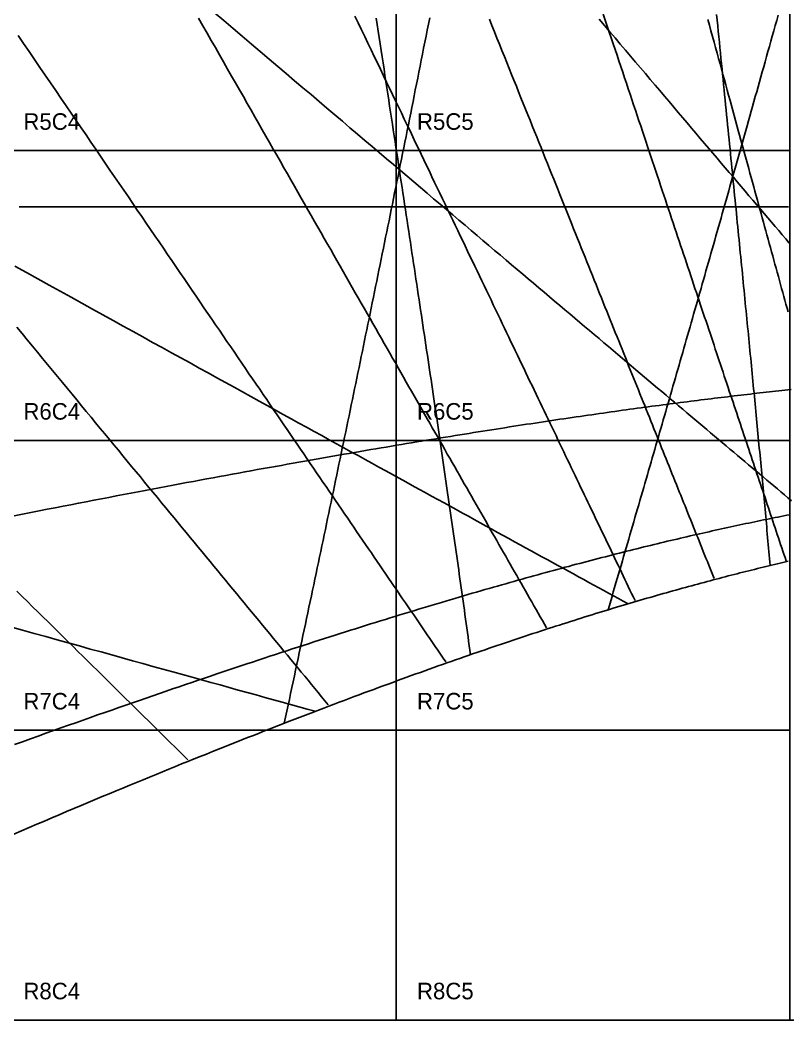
# Model space of a CAD drawing. Header units: millimetres. Extents: x -5707 to 5707, y -4531 to 2800.
# Drawn here: x -2808 to -955, y -2800 to -385 of the extents above; entities that cross this region are included whole.
import ezdxf

# ---------------------------------------------------------------- set-up
doc = ezdxf.new("R2010")
doc.units = ezdxf.units.MM
for name, color, linetype in [('DECL', 30, 'Continuous'), ('HOUR', 7, 'Continuous'), ('HOUR20', 8, 'Continuous'), ('OUTLINE', 7, 'Continuous'), ('RISE', 3, 'Continuous'), ('SET', 2, 'Continuous'), ('SLABS', 9, 'Continuous'), ('TEMP', 5, 'Continuous')]:
    doc.layers.add(name, color=color, linetype=linetype)

msp = doc.modelspace()

# ---------------------------------------------------------------- linework, layer by layer
at = {"layer": 'DECL'}
for points in [[(-2810.2, -836), (-2788.9, -836), (-2767.9, -836), (-2747.1, -836), (-2726.5, -836), (-2706.1, -836), (-2686, -836), (-2666, -836), (-2646.2, -836), (-2626.6, -836), (-2607.3, -836), (-2588.1, -836), (-2569.1, -836), (-2550.3, -836), (-2531.6, -836), (-2513.2, -836), (-2494.9, -836), (-2476.8, -836), (-2458.8, -836), (-2441, -836), (-2423.4, -836), (-2405.9, -836), (-2388.6, -836), (-2371.5, -836), (-2354.5, -836), (-2337.7, -836), (-2321, -836), (-2304.4, -836), (-2288, -836), (-2271.8, -836), (-2255.6, -836), (-2239.7, -836), (-2223.8, -836), (-2208.1, -836), (-2192.5, -836), (-2177, -836), (-2161.7, -836), (-2146.5, -836), (-2131.4, -836), (-2116.4, -836), (-2101.6, -836), (-2086.9, -836), (-2072.2, -836), (-2057.7, -836), (-2043.4, -836), (-2029.1, -836), (-2014.9, -836), (-2000.9, -836), (-1986.9, -836), (-1973, -836), (-1959.3, -836), (-1945.7, -836), (-1932.1, -836), (-1918.7, -836), (-1905.3, -836), (-1892.1, -836), (-1878.9, -836), (-1865.8, -836), (-1852.9, -836), (-1840, -836), (-1827.2, -836), (-1814.5, -836), (-1801.8, -836), (-1789.3, -836), (-1776.9, -836), (-1764.5, -836), (-1752.2, -836), (-1740, -836), (-1727.9, -836), (-1715.8, -836), (-1703.9, -836), (-1692, -836), (-1680.2, -836), (-1668.4, -836), (-1656.7, -836), (-1645.2, -836), (-1633.6, -836), (-1622.2, -836), (-1610.8, -836), (-1599.5, -836), (-1588.2, -836), (-1577.1, -836), (-1566, -836), (-1554.9, -836), (-1543.9, -836), (-1533, -836), (-1522.2, -836), (-1511.4, -836), (-1500.6, -836), (-1490, -836), (-1479.4, -836), (-1468.8, -836), (-1458.3, -836), (-1447.9, -836), (-1437.5, -836), (-1427.2, -836), (-1416.9, -836), (-1406.7, -836), (-1396.6, -836), (-1386.5, -836), (-1376.4, -836), (-1366.4, -836), (-1356.5, -836), (-1346.6, -836), (-1336.7, -836), (-1326.9, -836), (-1317.2, -836), (-1307.5, -836), (-1297.8, -836), (-1288.2, -836), (-1278.7, -836), (-1269.1, -836), (-1259.7, -836), (-1250.3, -836), (-1240.9, -836), (-1231.5, -836), (-1222.3, -836), (-1213, -836), (-1203.8, -836), (-1194.6, -836), (-1185.5, -836), (-1176.4, -836), (-1167.4, -836), (-1158.4, -836), (-1149.4, -836), (-1140.5, -836), (-1131.6, -836), (-1122.8, -836), (-1114, -836), (-1105.2, -836), (-1096.5, -836), (-1087.8, -836), (-1079.1, -836), (-1070.5, -836), (-1061.9, -836), (-1053.3, -836), (-1044.8, -836), (-1036.3, -836), (-1027.9, -836), (-1019.4, -836), (-1011, -836), (-1002.7, -836), (-994.3, -836), (-986, -836), (-977.8, -836), (-969.5, -836), (-961.3, -836), (-953.2, -836)], [(-2821.9, -1582.1), (-2801.9, -1578.2), (-2782, -1574.2), (-2762.3, -1570.4), (-2742.8, -1566.6), (-2723.5, -1562.8), (-2704.4, -1559.1), (-2685.5, -1555.4), (-2666.8, -1551.8), (-2648.2, -1548.2), (-2629.8, -1544.7), (-2611.6, -1541.2), (-2593.6, -1537.7), (-2575.8, -1534.3), (-2558.1, -1530.9), (-2540.6, -1527.6), (-2523.2, -1524.3), (-2506, -1521), (-2489, -1517.8), (-2472.1, -1514.6), (-2455.3, -1511.4), (-2438.7, -1508.3), (-2422.3, -1505.3), (-2406, -1502.2), (-2389.8, -1499.2), (-2373.8, -1496.2), (-2357.9, -1493.3), (-2342.2, -1490.4), (-2326.6, -1487.5), (-2311.1, -1484.6), (-2295.8, -1481.8), (-2280.6, -1479), (-2265.5, -1476.3), (-2250.5, -1473.5), (-2235.6, -1470.8), (-2220.9, -1468.2), (-2206.3, -1465.5), (-2191.8, -1462.9), (-2177.4, -1460.4), (-2163.2, -1457.8), (-2149, -1455.3), (-2135, -1452.8), (-2121, -1450.3), (-2107.2, -1447.8), (-2093.5, -1445.4), (-2079.9, -1443), (-2066.4, -1440.6), (-2053, -1438.3), (-2039.6, -1436), (-2026.4, -1433.7), (-2013.3, -1431.4), (-2000.3, -1429.1), (-1987.4, -1426.9), (-1974.5, -1424.7), (-1961.8, -1422.5), (-1949.1, -1420.4), (-1936.6, -1418.2), (-1924.1, -1416.1), (-1911.7, -1414), (-1899.4, -1411.9), (-1887.2, -1409.9), (-1875, -1407.8), (-1863, -1405.8), (-1851, -1403.8), (-1839.1, -1401.8), (-1827.3, -1399.9), (-1815.6, -1397.9), (-1803.9, -1396), (-1792.3, -1394.1), (-1780.8, -1392.2), (-1769.4, -1390.4), (-1758, -1388.5), (-1746.7, -1386.7), (-1735.5, -1384.9), (-1724.3, -1383.1), (-1713.3, -1381.3), (-1702.3, -1379.6), (-1691.3, -1377.8), (-1680.4, -1376.1), (-1669.6, -1374.4), (-1658.9, -1372.7), (-1648.2, -1371), (-1637.6, -1369.4), (-1627, -1367.7), (-1616.5, -1366.1), (-1606.1, -1364.5), (-1595.7, -1362.9), (-1585.4, -1361.3), (-1575.2, -1359.8), (-1565, -1358.2), (-1554.8, -1356.7), (-1544.7, -1355.2), (-1534.7, -1353.6), (-1524.7, -1352.2), (-1514.8, -1350.7), (-1505, -1349.2), (-1495.2, -1347.8), (-1485.4, -1346.3), (-1475.7, -1344.9), (-1466.1, -1343.5), (-1456.5, -1342.1), (-1446.9, -1340.7), (-1437.4, -1339.3), (-1427.9, -1338), (-1418.5, -1336.6), (-1409.2, -1335.3), (-1399.9, -1334), (-1390.6, -1332.6), (-1381.4, -1331.3), (-1372.2, -1330.1), (-1363.1, -1328.8), (-1354, -1327.5), (-1345, -1326.3), (-1336, -1325), (-1327.1, -1323.8), (-1318.2, -1322.6), (-1309.3, -1321.4), (-1300.5, -1320.2), (-1291.7, -1319), (-1282.9, -1317.8), (-1274.2, -1316.7), (-1265.6, -1315.5), (-1257, -1314.4), (-1248.4, -1313.2), (-1239.8, -1312.1), (-1231.3, -1311), (-1222.9, -1309.9), (-1214.4, -1308.8), (-1206, -1307.7), (-1197.7, -1306.7), (-1189.4, -1305.6), (-1181.1, -1304.6), (-1172.8, -1303.5), (-1164.6, -1302.5), (-1156.4, -1301.5), (-1148.3, -1300.4), (-1140.2, -1299.4), (-1132.1, -1298.4), (-1124, -1297.5), (-1116, -1296.5), (-1108, -1295.5), (-1100.1, -1294.6), (-1092.2, -1293.6), (-1084.3, -1292.7), (-1076.4, -1291.7), (-1068.6, -1290.8), (-1060.8, -1289.9), (-1053, -1289), (-1045.3, -1288.1), (-1037.6, -1287.2), (-1029.9, -1286.3), (-1022.2, -1285.5), (-1014.6, -1284.6), (-1007, -1283.7), (-999.4, -1282.9), (-991.9, -1282.1), (-984.4, -1281.2), (-976.9, -1280.4), (-969.4, -1279.6), (-962, -1278.8), (-954.6, -1278), (-947.2, -1277.2)], [(-2821.2, -2134.7), (-2802.1, -2127.8), (-2783.2, -2121), (-2764.4, -2114.3), (-2745.9, -2107.6), (-2727.5, -2101.1), (-2709.3, -2094.6), (-2691.3, -2088.2), (-2673.4, -2081.9), (-2655.7, -2075.6), (-2638.2, -2069.4), (-2620.8, -2063.3), (-2603.6, -2057.3), (-2586.6, -2051.3), (-2569.7, -2045.4), (-2553, -2039.6), (-2536.4, -2033.8), (-2519.9, -2028.1), (-2503.6, -2022.4), (-2487.5, -2016.9), (-2471.5, -2011.4), (-2455.6, -2005.9), (-2439.9, -2000.5), (-2424.3, -1995.2), (-2408.8, -1989.9), (-2393.5, -1984.7), (-2378.3, -1979.5), (-2363.2, -1974.4), (-2348.3, -1969.3), (-2333.5, -1964.3), (-2318.8, -1959.4), (-2304.2, -1954.5), (-2289.7, -1949.6), (-2275.4, -1944.9), (-2261.1, -1940.1), (-2247, -1935.4), (-2233, -1930.8), (-2219.1, -1926.2), (-2205.3, -1921.6), (-2191.6, -1917.1), (-2178, -1912.7), (-2164.5, -1908.3), (-2151.2, -1903.9), (-2137.9, -1899.6), (-2124.7, -1895.3), (-2111.6, -1891.1), (-2098.7, -1886.9), (-2085.8, -1882.8), (-2073, -1878.7), (-2060.3, -1874.6), (-2047.7, -1870.6), (-2035.2, -1866.6), (-2022.7, -1862.7), (-2010.4, -1858.8), (-1998.1, -1854.9), (-1986, -1851.1), (-1973.9, -1847.3), (-1961.9, -1843.5), (-1950, -1839.8), (-1938.1, -1836.1), (-1926.4, -1832.5), (-1914.7, -1828.9), (-1903.1, -1825.3), (-1891.6, -1821.8), (-1880.1, -1818.3), (-1868.7, -1814.8), (-1857.4, -1811.4), (-1846.2, -1807.9), (-1835, -1804.6), (-1824, -1801.2), (-1813, -1797.9), (-1802, -1794.6), (-1791.1, -1791.4), (-1780.3, -1788.2), (-1769.6, -1785), (-1758.9, -1781.8), (-1748.3, -1778.7), (-1737.8, -1775.6), (-1727.3, -1772.5), (-1716.9, -1769.5), (-1706.5, -1766.5), (-1696.2, -1763.5), (-1686, -1760.5), (-1675.8, -1757.6), (-1665.7, -1754.7), (-1655.6, -1751.8), (-1645.6, -1749), (-1635.7, -1746.2), (-1625.8, -1743.4), (-1616, -1740.6), (-1606.2, -1737.8), (-1596.5, -1735.1), (-1586.8, -1732.4), (-1577.2, -1729.7), (-1567.6, -1727.1), (-1558.1, -1724.5), (-1548.7, -1721.9), (-1539.3, -1719.3), (-1529.9, -1716.7), (-1520.6, -1714.2), (-1511.3, -1711.7), (-1502.1, -1709.2), (-1493, -1706.7), (-1483.8, -1704.3), (-1474.8, -1701.8), (-1465.8, -1699.4), (-1456.8, -1697.1), (-1447.8, -1694.7), (-1439, -1692.4), (-1430.1, -1690.1), (-1421.3, -1687.8), (-1412.6, -1685.5), (-1403.8, -1683.2), (-1395.2, -1681), (-1386.5, -1678.8), (-1378, -1676.6), (-1369.4, -1674.4), (-1360.9, -1672.2), (-1352.4, -1670.1), (-1344, -1668), (-1335.6, -1665.9), (-1327.3, -1663.8), (-1319, -1661.7), (-1310.7, -1659.7), (-1302.4, -1657.6), (-1294.2, -1655.6), (-1286.1, -1653.6), (-1277.9, -1651.7), (-1269.9, -1649.7), (-1261.8, -1647.8), (-1253.8, -1645.8), (-1245.8, -1643.9), (-1237.8, -1642), (-1229.9, -1640.1), (-1222, -1638.3), (-1214.2, -1636.4), (-1206.4, -1634.6), (-1198.6, -1632.8), (-1190.8, -1631), (-1183.1, -1629.2), (-1175.4, -1627.5), (-1167.7, -1625.7), (-1160.1, -1624), (-1152.5, -1622.3), (-1144.9, -1620.6), (-1137.4, -1618.9), (-1129.9, -1617.2), (-1122.4, -1615.5), (-1115, -1613.9), (-1107.5, -1612.3), (-1100.1, -1610.6), (-1092.8, -1609), (-1085.4, -1607.4), (-1078.1, -1605.9), (-1070.8, -1604.3), (-1063.6, -1602.8), (-1056.3, -1601.2), (-1049.1, -1599.7), (-1041.9, -1598.2), (-1034.8, -1596.7), (-1027.7, -1595.2), (-1020.5, -1593.8), (-1013.5, -1592.3), (-1006.4, -1590.9), (-999.4, -1589.4), (-992.4, -1588), (-985.4, -1586.6), (-978.4, -1585.2), (-971.5, -1583.9), (-964.6, -1582.5), (-957.7, -1581.1), (-950.8, -1579.8)], [(-2823.2, -2351), (-2804.5, -2342.9), (-2785.9, -2335), (-2767.5, -2327.2), (-2749.2, -2319.4), (-2731.2, -2311.7), (-2713.3, -2304.2), (-2695.6, -2296.7), (-2678.1, -2289.3), (-2660.7, -2282), (-2643.5, -2274.8), (-2626.4, -2267.6), (-2609.5, -2260.6), (-2592.8, -2253.6), (-2576.2, -2246.7), (-2559.7, -2239.8), (-2543.4, -2233.1), (-2527.3, -2226.4), (-2511.2, -2219.8), (-2495.4, -2213.3), (-2479.6, -2206.8), (-2464, -2200.5), (-2448.6, -2194.1), (-2433.2, -2187.9), (-2418, -2181.7), (-2402.9, -2175.6), (-2388, -2169.5), (-2373.1, -2163.6), (-2358.4, -2157.6), (-2343.8, -2151.8), (-2329.4, -2146), (-2315, -2140.3), (-2300.8, -2134.6), (-2286.7, -2129), (-2272.6, -2123.4), (-2258.7, -2117.9), (-2244.9, -2112.5), (-2231.3, -2107.1), (-2217.7, -2101.8), (-2204.2, -2096.5), (-2190.8, -2091.3), (-2177.6, -2086.1), (-2164.4, -2081), (-2151.3, -2075.9), (-2138.3, -2070.9), (-2125.4, -2065.9), (-2112.7, -2061), (-2100, -2056.2), (-2087.4, -2051.4), (-2074.8, -2046.6), (-2062.4, -2041.9), (-2050.1, -2037.2), (-2037.8, -2032.6), (-2025.7, -2028), (-2013.6, -2023.4), (-2001.6, -2018.9), (-1989.7, -2014.5), (-1977.9, -2010.1), (-1966.1, -2005.7), (-1954.4, -2001.4), (-1942.9, -1997.1), (-1931.3, -1992.9), (-1919.9, -1988.7), (-1908.5, -1984.5), (-1897.3, -1980.4), (-1886, -1976.3), (-1874.9, -1972.3), (-1863.8, -1968.3), (-1852.8, -1964.3), (-1841.9, -1960.4), (-1831, -1956.5), (-1820.3, -1952.6), (-1809.5, -1948.8), (-1798.9, -1945), (-1788.3, -1941.3), (-1777.7, -1937.5), (-1767.3, -1933.9), (-1756.9, -1930.2), (-1746.5, -1926.6), (-1736.3, -1923), (-1726.1, -1919.5), (-1715.9, -1915.9), (-1705.8, -1912.5), (-1695.8, -1909), (-1685.8, -1905.6), (-1675.9, -1902.2), (-1666, -1898.8), (-1656.2, -1895.5), (-1646.4, -1892.2), (-1636.7, -1888.9), (-1627.1, -1885.7), (-1617.5, -1882.5), (-1608, -1879.3), (-1598.5, -1876.2), (-1589.1, -1873), (-1579.7, -1869.9), (-1570.3, -1866.9), (-1561.1, -1863.8), (-1551.8, -1860.8), (-1542.6, -1857.8), (-1533.5, -1854.8), (-1524.4, -1851.9), (-1515.4, -1849), (-1506.4, -1846.1), (-1497.4, -1843.2), (-1488.5, -1840.4), (-1479.7, -1837.6), (-1470.8, -1834.8), (-1462.1, -1832), (-1453.4, -1829.3), (-1444.7, -1826.6), (-1436, -1823.9), (-1427.4, -1821.2), (-1418.9, -1818.6), (-1410.4, -1816), (-1401.9, -1813.4), (-1393.4, -1810.8), (-1385.1, -1808.2), (-1376.7, -1805.7), (-1368.4, -1803.2), (-1360.1, -1800.7), (-1351.9, -1798.2), (-1343.7, -1795.8), (-1335.5, -1793.4), (-1327.4, -1791), (-1319.3, -1788.6), (-1311.2, -1786.2), (-1303.2, -1783.9), (-1295.2, -1781.5), (-1287.3, -1779.2), (-1279.4, -1777), (-1271.5, -1774.7), (-1263.6, -1772.4), (-1255.8, -1770.2), (-1248, -1768), (-1240.3, -1765.8), (-1232.6, -1763.7), (-1224.9, -1761.5), (-1217.2, -1759.4), (-1209.6, -1757.3), (-1202, -1755.2), (-1194.5, -1753.1), (-1186.9, -1751), (-1179.4, -1749), (-1172, -1747), (-1164.5, -1744.9), (-1157.1, -1743), (-1149.7, -1741), (-1142.4, -1739), (-1135.1, -1737.1), (-1127.8, -1735.2), (-1120.5, -1733.3), (-1113.3, -1731.4), (-1106.1, -1729.5), (-1098.9, -1727.6), (-1091.7, -1725.8), (-1084.6, -1724), (-1077.5, -1722.1), (-1070.4, -1720.4), (-1063.3, -1718.6), (-1056.3, -1716.8), (-1049.3, -1715.1), (-1042.3, -1713.3), (-1035.3, -1711.6), (-1028.4, -1709.9), (-1021.5, -1708.2), (-1014.6, -1706.5), (-1007.8, -1704.9), (-1000.9, -1703.2), (-994.1, -1701.6), (-987.3, -1700), (-980.5, -1698.4), (-973.8, -1696.8), (-967.1, -1695.2), (-960.4, -1693.6), (-953.7, -1692.1)]]:
    msp.add_lwpolyline(points, dxfattribs=at)
at = {"layer": 'HOUR'}
for points in [[(-1999.7, -375.3), (-1991.7, -391.9), (-1983.9, -408.3), (-1976.1, -424.6), (-1968.3, -440.7), (-1960.7, -456.7), (-1953.1, -472.6), (-1945.6, -488.3), (-1938.1, -503.9), (-1930.7, -519.3), (-1923.4, -534.7), (-1916.1, -549.8), (-1908.9, -564.9), (-1901.7, -579.8), (-1894.6, -594.7), (-1887.6, -609.3), (-1880.6, -623.9), (-1873.7, -638.4), (-1866.8, -652.7), (-1860, -666.9), (-1853.3, -681.1), (-1846.6, -695.1), (-1839.9, -709), (-1833.3, -722.8), (-1826.7, -736.5), (-1820.2, -750.1), (-1813.8, -763.6), (-1807.4, -777), (-1801, -790.2), (-1794.7, -803.4), (-1788.4, -816.6), (-1782.2, -829.6), (-1776, -842.5), (-1769.8, -855.3), (-1763.7, -868.1), (-1757.7, -880.7), (-1751.6, -893.3), (-1745.7, -905.8), (-1739.7, -918.2), (-1733.8, -930.5), (-1728, -942.8), (-1722.1, -954.9), (-1716.4, -967), (-1710.6, -979), (-1704.9, -991), (-1699.2, -1002.8), (-1693.6, -1014.6), (-1688, -1026.3), (-1682.4, -1038), (-1676.8, -1049.5), (-1671.3, -1061), (-1665.9, -1072.5), (-1660.4, -1083.8), (-1655, -1095.2), (-1649.6, -1106.4), (-1644.3, -1117.6), (-1638.9, -1128.7), (-1633.6, -1139.7), (-1628.4, -1150.7), (-1623.1, -1161.7), (-1617.9, -1172.5), (-1612.8, -1183.3), (-1607.6, -1194.1), (-1602.5, -1204.8), (-1597.4, -1215.4), (-1592.3, -1226), (-1587.3, -1236.6), (-1582.3, -1247.1), (-1577.3, -1257.5), (-1572.3, -1267.9), (-1567.3, -1278.2), (-1562.4, -1288.5), (-1557.5, -1298.7), (-1552.7, -1308.9), (-1547.8, -1319), (-1543, -1329.1), (-1538.2, -1339.2), (-1533.4, -1349.1), (-1528.6, -1359.1), (-1523.9, -1369), (-1519.1, -1378.9), (-1514.4, -1388.7), (-1509.8, -1398.5), (-1505.1, -1408.2), (-1500.5, -1417.9), (-1495.8, -1427.5), (-1491.2, -1437.2), (-1486.6, -1446.7), (-1482.1, -1456.3), (-1477.5, -1465.8), (-1473, -1475.2), (-1468.5, -1484.7), (-1464, -1494), (-1459.5, -1503.4), (-1455.1, -1512.7), (-1450.6, -1522), (-1446.2, -1531.2), (-1441.8, -1540.5), (-1437.4, -1549.6), (-1433, -1558.8), (-1428.6, -1567.9), (-1424.3, -1577), (-1419.9, -1586.1), (-1415.6, -1595.1), (-1411.3, -1604.1), (-1407, -1613.1), (-1402.7, -1622), (-1398.5, -1630.9), (-1394.2, -1639.8), (-1390, -1648.6), (-1385.7, -1657.5), (-1381.5, -1666.3), (-1377.3, -1675), (-1373.1, -1683.8), (-1369, -1692.5), (-1364.8, -1701.2), (-1360.6, -1709.9), (-1356.5, -1718.5), (-1352.4, -1727.2), (-1348.3, -1735.8), (-1344.1, -1744.4), (-1340, -1752.9), (-1336, -1761.5), (-1331.9, -1770), (-1327.8, -1778.5), (-1323.7, -1786.9)], [(-1148, -383.9), (-1144.2, -397.6), (-1140.5, -411.2), (-1136.8, -424.7), (-1133.1, -438.1), (-1129.4, -451.4), (-1125.8, -464.6), (-1122.2, -477.7), (-1118.6, -490.7), (-1115.1, -503.6), (-1111.6, -516.4), (-1108.1, -529.1), (-1104.7, -541.7), (-1101.2, -554.2), (-1097.8, -566.6), (-1094.4, -579), (-1091.1, -591.2), (-1087.7, -603.4), (-1084.4, -615.5), (-1081.1, -627.5), (-1077.8, -639.4), (-1074.6, -651.3), (-1071.4, -663), (-1068.2, -674.7), (-1065, -686.3), (-1061.8, -697.8), (-1058.7, -709.3), (-1055.5, -720.7), (-1052.4, -732), (-1049.3, -743.2), (-1046.3, -754.4), (-1043.2, -765.5), (-1040.2, -776.5), (-1037.2, -787.5), (-1034.2, -798.4), (-1031.2, -809.2), (-1028.3, -820), (-1025.3, -830.7), (-1022.4, -841.4), (-1019.5, -851.9), (-1016.6, -862.5), (-1013.8, -872.9), (-1010.9, -883.3), (-1008.1, -893.7), (-1005.2, -904), (-1002.4, -914.2), (-999.6, -924.4), (-996.8, -934.5), (-994.1, -944.6), (-991.3, -954.6), (-988.6, -964.6), (-985.9, -974.5), (-983.2, -984.4), (-980.5, -994.2), (-977.8, -1004), (-975.1, -1013.7), (-972.5, -1023.4), (-969.8, -1033.1), (-967.2, -1042.6), (-964.6, -1052.2), (-962, -1061.7), (-959.4, -1071.1), (-956.8, -1080.6), (-954.2, -1089.9)], [(-2815.8, -1126.7), (-2803.2, -1142), (-2790.7, -1157.2), (-2778.3, -1172.3), (-2766, -1187.2), (-2753.8, -1202), (-2741.7, -1216.7), (-2729.7, -1231.3), (-2717.8, -1245.7), (-2705.9, -1260.1), (-2694.2, -1274.3), (-2682.5, -1288.4), (-2671, -1302.5), (-2659.5, -1316.4), (-2648.1, -1330.2), (-2636.8, -1343.9), (-2625.6, -1357.5), (-2614.5, -1371), (-2603.4, -1384.5), (-2592.4, -1397.8), (-2581.5, -1411), (-2570.7, -1424.1), (-2559.9, -1437.2), (-2549.3, -1450.1), (-2538.7, -1463), (-2528.1, -1475.8), (-2517.7, -1488.5), (-2507.3, -1501.1), (-2496.9, -1513.6), (-2486.7, -1526.1), (-2476.5, -1538.4), (-2466.4, -1550.7), (-2456.3, -1562.9), (-2446.3, -1575.1), (-2436.3, -1587.1), (-2426.5, -1599.1), (-2416.6, -1611), (-2406.9, -1622.9), (-2397.2, -1634.6), (-2387.5, -1646.3), (-2377.9, -1658), (-2368.4, -1669.5), (-2358.9, -1681), (-2349.5, -1692.5), (-2340.1, -1703.8), (-2330.8, -1715.1), (-2321.6, -1726.4), (-2312.3, -1737.6), (-2303.2, -1748.7), (-2294.1, -1759.7), (-2285, -1770.7), (-2276, -1781.7), (-2267, -1792.6), (-2258.1, -1803.4), (-2249.2, -1814.2), (-2240.4, -1824.9), (-2231.6, -1835.5), (-2222.8, -1846.2), (-2214.1, -1856.7), (-2205.5, -1867.2), (-2196.8, -1877.7), (-2188.3, -1888.1), (-2179.7, -1898.5), (-2171.2, -1908.8), (-2162.8, -1919), (-2154.3, -1929.2), (-2146, -1939.4), (-2137.6, -1949.5), (-2129.3, -1959.6), (-2121, -1969.6), (-2112.8, -1979.6), (-2104.6, -1989.6), (-2096.4, -1999.5), (-2088.3, -2009.4), (-2080.2, -2019.2), (-2072.1, -2029), (-2064.1, -2038.7)]]:
    msp.add_lwpolyline(points, dxfattribs=at)
at = {"layer": 'HOUR20'}
for points in [[(-2377.1, -380.4), (-2366.8, -398.5), (-2356.6, -416.4), (-2346.5, -434.1), (-2336.5, -451.6), (-2326.6, -469), (-2316.8, -486.2), (-2307, -503.2), (-2297.4, -520.1), (-2287.9, -536.9), (-2278.4, -553.5), (-2269, -569.9), (-2259.7, -586.2), (-2250.5, -602.4), (-2241.4, -618.4), (-2232.3, -634.2), (-2223.4, -650), (-2214.5, -665.6), (-2205.6, -681), (-2196.9, -696.4), (-2188.2, -711.6), (-2179.6, -726.7), (-2171.1, -741.6), (-2162.6, -756.5), (-2154.2, -771.2), (-2145.9, -785.8), (-2137.6, -800.3), (-2129.4, -814.7), (-2121.3, -828.9), (-2113.2, -843.1), (-2105.2, -857.2), (-2097.2, -871.1), (-2089.3, -884.9), (-2081.5, -898.7), (-2073.7, -912.3), (-2066, -925.9), (-2058.3, -939.3), (-2050.7, -952.6), (-2043.2, -965.9), (-2035.7, -979), (-2028.2, -992.1), (-2020.8, -1005.1), (-2013.5, -1018), (-2006.2, -1030.8), (-1998.9, -1043.5), (-1991.7, -1056.1), (-1984.6, -1068.7), (-1977.4, -1081.1), (-1970.4, -1093.5), (-1963.4, -1105.8), (-1956.4, -1118), (-1949.5, -1130.2), (-1942.6, -1142.3), (-1935.7, -1154.2), (-1928.9, -1166.2), (-1922.2, -1178), (-1915.5, -1189.8), (-1908.8, -1201.5), (-1902.1, -1213.2), (-1895.5, -1224.7), (-1889, -1236.2), (-1882.5, -1247.7), (-1876, -1259.1), (-1869.5, -1270.4), (-1863.1, -1281.6), (-1856.7, -1292.8), (-1850.4, -1303.9), (-1844.1, -1315), (-1837.8, -1326), (-1831.5, -1336.9), (-1825.3, -1347.8), (-1819.1, -1358.7), (-1813, -1369.4), (-1806.9, -1380.2), (-1800.8, -1390.8), (-1794.7, -1401.4), (-1788.7, -1412), (-1782.7, -1422.5), (-1776.8, -1433), (-1770.8, -1443.4), (-1764.9, -1453.7), (-1759, -1464.1), (-1753.2, -1474.3), (-1747.4, -1484.5), (-1741.6, -1494.7), (-1735.8, -1504.8), (-1730, -1514.9), (-1724.3, -1524.9), (-1718.6, -1534.9), (-1712.9, -1544.9), (-1707.3, -1554.8), (-1701.7, -1564.6), (-1696.1, -1574.5), (-1690.5, -1584.2), (-1684.9, -1594), (-1679.4, -1603.7), (-1673.9, -1613.4), (-1668.4, -1623), (-1662.9, -1632.6), (-1657.5, -1642.1), (-1652.1, -1651.6), (-1646.7, -1661.1), (-1641.3, -1670.6), (-1635.9, -1680), (-1630.6, -1689.3), (-1625.2, -1698.7), (-1619.9, -1708), (-1614.6, -1717.3), (-1609.4, -1726.5), (-1604.1, -1735.7), (-1598.9, -1744.9), (-1593.6, -1754), (-1588.4, -1763.2), (-1583.3, -1772.3), (-1578.1, -1781.3), (-1572.9, -1790.4), (-1567.8, -1799.4), (-1562.7, -1808.3), (-1557.6, -1817.3), (-1552.5, -1826.2), (-1547.4, -1835.1), (-1542.3, -1844), (-1537.3, -1852.8)], [(-1675.2, -382.6), (-1669, -398), (-1662.9, -413.2), (-1656.9, -428.3), (-1650.9, -443.2), (-1644.9, -458.1), (-1639, -472.8), (-1633.1, -487.4), (-1627.3, -501.8), (-1621.6, -516.2), (-1615.9, -530.4), (-1610.2, -544.5), (-1604.6, -558.6), (-1599, -572.5), (-1593.4, -586.3), (-1588, -599.9), (-1582.5, -613.5), (-1577.1, -627), (-1571.7, -640.4), (-1566.4, -653.7), (-1561.1, -666.9), (-1555.8, -679.9), (-1550.6, -692.9), (-1545.4, -705.8), (-1540.3, -718.7), (-1535.2, -731.4), (-1530.1, -744), (-1525.1, -756.5), (-1520.1, -769), (-1515.1, -781.4), (-1510.2, -793.7), (-1505.3, -805.9), (-1500.4, -818), (-1495.6, -830), (-1490.8, -842), (-1486, -853.9), (-1481.3, -865.7), (-1476.5, -877.5), (-1471.9, -889.1), (-1467.2, -900.7), (-1462.6, -912.3), (-1458, -923.7), (-1453.4, -935.1), (-1448.9, -946.4), (-1444.3, -957.7), (-1439.9, -968.8), (-1435.4, -980), (-1431, -991), (-1426.5, -1002), (-1422.2, -1012.9), (-1417.8, -1023.8), (-1413.5, -1034.6), (-1409.1, -1045.4), (-1404.8, -1056.1), (-1400.6, -1066.7), (-1396.3, -1077.3), (-1392.1, -1087.8), (-1387.9, -1098.3), (-1383.7, -1108.7), (-1379.6, -1119), (-1375.4, -1129.4), (-1371.3, -1139.6), (-1367.2, -1149.8), (-1363.1, -1160), (-1359.1, -1170.1), (-1355, -1180.1), (-1351, -1190.1), (-1347, -1200.1), (-1343, -1210), (-1339.1, -1219.9), (-1335.1, -1229.7), (-1331.2, -1239.5), (-1327.3, -1249.2), (-1323.4, -1258.9), (-1319.5, -1268.6), (-1315.7, -1278.2), (-1311.8, -1287.8), (-1308, -1297.3), (-1304.2, -1306.8), (-1300.4, -1316.2), (-1296.6, -1325.6), (-1292.9, -1335), (-1289.1, -1344.3), (-1285.4, -1353.6), (-1281.7, -1362.9), (-1278, -1372.1), (-1274.3, -1381.3), (-1270.6, -1390.5), (-1266.9, -1399.6), (-1263.3, -1408.7), (-1259.7, -1417.7), (-1256, -1426.7), (-1252.4, -1435.7), (-1248.8, -1444.7), (-1245.3, -1453.6), (-1241.7, -1462.5), (-1238.1, -1471.4), (-1234.6, -1480.2), (-1231, -1489), (-1227.5, -1497.8), (-1224, -1506.6), (-1220.5, -1515.3), (-1217, -1524), (-1213.5, -1532.7), (-1210.1, -1541.3), (-1206.6, -1549.9), (-1203.1, -1558.5), (-1199.7, -1567.1), (-1196.3, -1575.6), (-1192.9, -1584.1), (-1189.4, -1592.6), (-1186, -1601.1), (-1182.7, -1609.6), (-1179.3, -1618), (-1175.9, -1626.4), (-1172.5, -1634.8), (-1169.2, -1643.1), (-1165.8, -1651.5), (-1162.5, -1659.8), (-1159.2, -1668.1), (-1155.8, -1676.4), (-1152.5, -1684.6), (-1149.2, -1692.9), (-1145.9, -1701.1), (-1142.6, -1709.3), (-1139.3, -1717.5), (-1136, -1725.7), (-1132.8, -1733.8)], [(-1400.3, -370.7), (-1395.5, -385.2), (-1390.6, -399.7), (-1385.9, -414), (-1381.1, -428.1), (-1376.4, -442.2), (-1371.8, -456.2), (-1367.1, -470), (-1362.5, -483.8), (-1358, -497.4), (-1353.5, -510.9), (-1349, -524.3), (-1344.5, -537.6), (-1340.1, -550.8), (-1335.7, -564), (-1331.4, -577), (-1327.1, -589.9), (-1322.8, -602.7), (-1318.5, -615.5), (-1314.3, -628.1), (-1310.1, -640.7), (-1305.9, -653.1), (-1301.8, -665.5), (-1297.7, -677.8), (-1293.6, -690), (-1289.6, -702.1), (-1285.5, -714.2), (-1281.5, -726.2), (-1277.6, -738), (-1273.6, -749.8), (-1269.7, -761.6), (-1265.8, -773.2), (-1261.9, -784.8), (-1258.1, -796.3), (-1254.3, -807.8), (-1250.5, -819.1), (-1246.7, -830.4), (-1242.9, -841.6), (-1239.2, -852.8), (-1235.5, -863.9), (-1231.8, -874.9), (-1228.1, -885.9), (-1224.5, -896.8), (-1220.9, -907.6), (-1217.3, -918.4), (-1213.7, -929.1), (-1210.1, -939.8), (-1206.6, -950.3), (-1203.1, -960.9), (-1199.6, -971.4), (-1196.1, -981.8), (-1192.6, -992.2), (-1189.2, -1002.5), (-1185.8, -1012.7), (-1182.3, -1022.9), (-1179, -1033.1), (-1175.6, -1043.2), (-1172.2, -1053.2), (-1168.9, -1063.2), (-1165.5, -1073.2), (-1162.2, -1083.1), (-1158.9, -1092.9), (-1155.7, -1102.8), (-1152.4, -1112.5), (-1149.2, -1122.2), (-1145.9, -1131.9), (-1142.7, -1141.5), (-1139.5, -1151.1), (-1136.3, -1160.7), (-1133.1, -1170.2), (-1130, -1179.6), (-1126.8, -1189), (-1123.7, -1198.4), (-1120.6, -1207.7), (-1117.5, -1217), (-1114.4, -1226.3), (-1111.3, -1235.5), (-1108.2, -1244.7), (-1105.2, -1253.8), (-1102.1, -1263), (-1099.1, -1272), (-1096.1, -1281.1), (-1093.1, -1290.1), (-1090.1, -1299.1), (-1087.1, -1308), (-1084.1, -1316.9), (-1081.1, -1325.8), (-1078.2, -1334.6), (-1075.2, -1343.4), (-1072.3, -1352.2), (-1069.4, -1360.9), (-1066.5, -1369.7), (-1063.6, -1378.3), (-1060.7, -1387), (-1057.8, -1395.6), (-1054.9, -1404.2), (-1052, -1412.8), (-1049.2, -1421.4), (-1046.3, -1429.9), (-1043.5, -1438.4), (-1040.7, -1446.9), (-1037.8, -1455.3), (-1035, -1463.7), (-1032.2, -1472.1), (-1029.4, -1480.5), (-1026.6, -1488.8), (-1023.8, -1497.2), (-1021.1, -1505.5), (-1018.3, -1513.7), (-1015.5, -1522), (-1012.8, -1530.2), (-1010, -1538.4), (-1007.3, -1546.6), (-1004.6, -1554.8), (-1001.9, -1563), (-999.1, -1571.1), (-996.4, -1579.2), (-993.7, -1587.3), (-991, -1595.4), (-988.3, -1603.5), (-985.6, -1611.5), (-983, -1619.5), (-980.3, -1627.5), (-977.6, -1635.5), (-974.9, -1643.5), (-972.3, -1651.5), (-969.6, -1659.4), (-967, -1667.3), (-964.3, -1675.2), (-961.7, -1683.1), (-959.1, -1691)], [(-2812.8, -422), (-2799.4, -441.6), (-2786.2, -461.1), (-2773, -480.3), (-2760.1, -499.3), (-2747.2, -518.2), (-2734.5, -536.8), (-2721.9, -555.3), (-2709.4, -573.6), (-2697.1, -591.7), (-2684.8, -609.6), (-2672.7, -627.3), (-2660.7, -644.9), (-2648.8, -662.4), (-2637.1, -679.6), (-2625.4, -696.7), (-2613.8, -713.7), (-2602.4, -730.5), (-2591, -747.1), (-2579.8, -763.6), (-2568.6, -779.9), (-2557.6, -796.1), (-2546.6, -812.2), (-2535.8, -828.1), (-2525, -843.9), (-2514.3, -859.6), (-2503.7, -875.1), (-2493.2, -890.5), (-2482.8, -905.7), (-2472.5, -920.9), (-2462.2, -935.9), (-2452.1, -950.8), (-2442, -965.6), (-2432, -980.2), (-2422.1, -994.8), (-2412.2, -1009.2), (-2402.4, -1023.5), (-2392.7, -1037.8), (-2383.1, -1051.9), (-2373.6, -1065.9), (-2364.1, -1079.8), (-2354.7, -1093.6), (-2345.3, -1107.3), (-2336.1, -1120.8), (-2326.9, -1134.3), (-2317.7, -1147.7), (-2308.6, -1161.1), (-2299.6, -1174.3), (-2290.7, -1187.4), (-2281.8, -1200.4), (-2273, -1213.4), (-2264.2, -1226.2), (-2255.5, -1239), (-2246.8, -1251.7), (-2238.2, -1264.3), (-2229.7, -1276.8), (-2221.2, -1289.2), (-2212.8, -1301.6), (-2204.4, -1313.9), (-2196.1, -1326.1), (-2187.8, -1338.2), (-2179.6, -1350.3), (-2171.4, -1362.3), (-2163.3, -1374.2), (-2155.2, -1386), (-2147.2, -1397.8), (-2139.2, -1409.5), (-2131.2, -1421.1), (-2123.4, -1432.7), (-2115.5, -1444.2), (-2107.7, -1455.6), (-2100, -1467), (-2092.2, -1478.3), (-2084.6, -1489.5), (-2076.9, -1500.7), (-2069.4, -1511.8), (-2061.8, -1522.9), (-2054.3, -1533.9), (-2046.8, -1544.9), (-2039.4, -1555.7), (-2032, -1566.6), (-2024.7, -1577.4), (-2017.3, -1588.1), (-2010.1, -1598.8), (-2002.8, -1609.4), (-1995.6, -1620), (-1988.4, -1630.5), (-1981.3, -1640.9), (-1974.2, -1651.4), (-1967.1, -1661.7), (-1960.1, -1672), (-1953.1, -1682.3), (-1946.1, -1692.5), (-1939.1, -1702.7), (-1932.2, -1712.9), (-1925.3, -1723), (-1918.5, -1733), (-1911.6, -1743), (-1904.9, -1753), (-1898.1, -1762.9), (-1891.3, -1772.8), (-1884.6, -1782.6), (-1877.9, -1792.4), (-1871.3, -1802.2), (-1864.7, -1811.9), (-1858, -1821.6), (-1851.5, -1831.2), (-1844.9, -1840.8), (-1838.4, -1850.4), (-1831.9, -1860), (-1825.4, -1869.5), (-1818.9, -1878.9), (-1812.5, -1888.4), (-1806.1, -1897.8), (-1799.7, -1907.1), (-1793.3, -1916.5), (-1787, -1925.8), (-1780.7, -1935)], [(-2815.9, -1764.4), (-2803.1, -1777), (-2790.4, -1789.5), (-2777.9, -1801.9), (-2765.4, -1814.2), (-2753, -1826.4), (-2740.6, -1838.6), (-2728.4, -1850.7), (-2716.2, -1862.7), (-2704.1, -1874.6), (-2692.1, -1886.4), (-2680.1, -1898.2), (-2668.3, -1909.9), (-2656.5, -1921.6), (-2644.8, -1933.1), (-2633.1, -1944.6), (-2621.5, -1956), (-2610, -1967.4), (-2598.5, -1978.7), (-2587.2, -1989.9), (-2575.9, -2001), (-2564.6, -2012.1), (-2553.4, -2023.2), (-2542.3, -2034.1), (-2531.2, -2045.1), (-2520.2, -2055.9), (-2509.3, -2066.7), (-2498.4, -2077.4), (-2487.6, -2088.1), (-2476.8, -2098.7), (-2466.1, -2109.3), (-2455.4, -2119.8), (-2444.8, -2130.2), (-2434.3, -2140.6), (-2423.8, -2151), (-2413.3, -2161.3), (-2402.9, -2171.5)]]:
    msp.add_lwpolyline(points, dxfattribs=at)
at = {"layer": 'OUTLINE'}
msp.add_lwpolyline([(-5700, -2800), (5700, -2800), (5700, 2800), (-5700, 2800)], close=True, dxfattribs=at)
at = {"layer": 'RISE'}
for points in [[(-1819.3, -379.8), (-1822.3, -394.6), (-1825.2, -409.3), (-1828.1, -424), (-1831, -438.6), (-1833.9, -453.2), (-1836.8, -467.7), (-1839.7, -482.2), (-1842.5, -496.6), (-1845.4, -510.9), (-1848.3, -525.2), (-1851.1, -539.5), (-1854, -553.7), (-1856.8, -567.9), (-1859.6, -582), (-1862.4, -596.1), (-1865.2, -610.1), (-1868, -624.1), (-1870.8, -638), (-1873.6, -651.9), (-1876.4, -665.8), (-1879.2, -679.6), (-1881.9, -693.4), (-1884.7, -707.1), (-1887.5, -720.8), (-1890.2, -734.5), (-1893, -748.1), (-1895.7, -761.7), (-1898.5, -775.3), (-1901.2, -788.9), (-1903.9, -802.4), (-1906.6, -815.9), (-1909.4, -829.3), (-1912.1, -842.7), (-1914.8, -856.1), (-1917.5, -869.5), (-1920.2, -882.9), (-1922.9, -896.2), (-1925.6, -909.5), (-1928.3, -922.8), (-1931, -936), (-1933.7, -949.3), (-1936.4, -962.5), (-1939.1, -975.7), (-1941.8, -988.9), (-1944.4, -1002), (-1947.1, -1015.2), (-1949.8, -1028.3), (-1952.5, -1041.4), (-1955.1, -1054.5), (-1957.8, -1067.6), (-1960.5, -1080.6), (-1963.2, -1093.7), (-1965.8, -1106.7), (-1968.5, -1119.8), (-1971.2, -1132.8), (-1973.9, -1145.8), (-1976.5, -1158.8), (-1979.2, -1171.8), (-1981.9, -1184.8), (-1984.5, -1197.8), (-1987.2, -1210.8), (-1989.9, -1223.8), (-1992.6, -1236.8), (-1995.2, -1249.7), (-1997.9, -1262.7), (-2000.6, -1275.7), (-2003.3, -1288.6), (-2005.9, -1301.6), (-2008.6, -1314.6), (-2011.3, -1327.6), (-2014, -1340.5), (-2016.7, -1353.5), (-2019.4, -1366.5), (-2022.1, -1379.5), (-2024.8, -1392.5), (-2027.5, -1405.5), (-2030.2, -1418.5), (-2032.9, -1431.5), (-2035.6, -1444.5), (-2038.3, -1457.6), (-2041, -1470.6), (-2043.7, -1483.7), (-2046.5, -1496.7), (-2049.2, -1509.8), (-2051.9, -1522.9), (-2054.7, -1536), (-2057.4, -1549.2), (-2060.2, -1562.3), (-2062.9, -1575.5), (-2065.7, -1588.7), (-2068.5, -1601.9), (-2071.2, -1615.1), (-2074, -1628.3), (-2076.8, -1641.6), (-2079.6, -1654.9), (-2082.4, -1668.2), (-2085.2, -1681.5), (-2088, -1694.9), (-2090.8, -1708.2), (-2093.6, -1721.7), (-2096.5, -1735.1), (-2099.3, -1748.6), (-2102.2, -1762.1), (-2105, -1775.6), (-2107.9, -1789.2), (-2110.8, -1802.8), (-2113.6, -1816.4), (-2116.5, -1830.1), (-2119.4, -1843.8), (-2122.4, -1857.5), (-2125.3, -1871.3), (-2128.2, -1885.1), (-2131.2, -1899), (-2134.1, -1912.9), (-2137.1, -1926.8), (-2140, -1940.8), (-2143, -1954.8), (-2146, -1968.9), (-2149, -1983), (-2152.1, -1997.2), (-2155.1, -2011.4), (-2158.1, -2025.7), (-2161.2, -2040), (-2164.3, -2054.4), (-2167.4, -2068.9), (-2170.5, -2083.3)], [(-978.2, -372.9), (-981.8, -385.7), (-985.4, -398.4), (-988.9, -411.1), (-992.4, -423.6), (-995.9, -436.2), (-999.4, -448.6), (-1002.9, -461), (-1006.3, -473.3), (-1009.8, -485.6), (-1013.2, -497.8), (-1016.6, -510), (-1020, -522.1), (-1023.4, -534.1), (-1026.7, -546.1), (-1030.1, -558), (-1033.4, -569.9), (-1036.7, -581.7), (-1040, -593.5), (-1043.3, -605.2), (-1046.6, -616.9), (-1049.9, -628.5), (-1053.2, -640.1), (-1056.4, -651.6), (-1059.6, -663.1), (-1062.9, -674.5), (-1066.1, -685.9), (-1069.3, -697.3), (-1072.5, -708.6), (-1075.7, -719.9), (-1078.8, -731.1), (-1082, -742.3), (-1085.1, -753.5), (-1088.3, -764.6), (-1091.4, -775.7), (-1094.5, -786.7), (-1097.7, -797.7), (-1100.8, -808.7), (-1103.9, -819.7), (-1107, -830.6), (-1110, -841.5), (-1113.1, -852.3), (-1116.2, -863.2), (-1119.2, -874), (-1122.3, -884.7), (-1125.3, -895.5), (-1128.4, -906.2), (-1131.4, -916.9), (-1134.4, -927.5), (-1137.5, -938.1), (-1140.5, -948.8), (-1143.5, -959.3), (-1146.5, -969.9), (-1149.5, -980.5), (-1152.5, -991), (-1155.5, -1001.5), (-1158.5, -1012), (-1161.4, -1022.4), (-1164.4, -1032.9), (-1167.4, -1043.3), (-1170.4, -1053.7), (-1173.3, -1064.1), (-1176.3, -1074.4), (-1179.2, -1084.8), (-1182.2, -1095.2), (-1185.1, -1105.5), (-1188.1, -1115.8), (-1191, -1126.1), (-1194, -1136.4), (-1196.9, -1146.7), (-1199.9, -1156.9), (-1202.8, -1167.2), (-1205.7, -1177.4), (-1208.7, -1187.7), (-1211.6, -1197.9), (-1214.5, -1208.1), (-1217.5, -1218.4), (-1220.4, -1228.6), (-1223.3, -1238.8), (-1226.3, -1249), (-1229.2, -1259.2), (-1232.1, -1269.3), (-1235, -1279.5), (-1238, -1289.7), (-1240.9, -1299.9), (-1243.8, -1310.1), (-1246.8, -1320.2), (-1249.7, -1330.4), (-1252.6, -1340.6), (-1255.6, -1350.8), (-1258.5, -1361), (-1261.4, -1371.1), (-1264.4, -1381.3), (-1267.3, -1391.5), (-1270.2, -1401.7), (-1273.2, -1411.9), (-1276.1, -1422.1), (-1279.1, -1432.3), (-1282, -1442.5), (-1285, -1452.7), (-1288, -1463), (-1290.9, -1473.2), (-1293.9, -1483.4), (-1296.9, -1493.7), (-1299.8, -1504), (-1302.8, -1514.2), (-1305.8, -1524.5), (-1308.8, -1534.8), (-1311.8, -1545.1), (-1314.8, -1555.5), (-1317.8, -1565.8), (-1320.8, -1576.2), (-1323.8, -1586.5), (-1326.8, -1596.9), (-1329.9, -1607.3), (-1332.9, -1617.8), (-1335.9, -1628.2), (-1339, -1638.7), (-1342, -1649.2), (-1345.1, -1659.7), (-1348.2, -1670.2), (-1351.2, -1680.7), (-1354.3, -1691.3), (-1357.4, -1701.9), (-1360.5, -1712.5), (-1363.6, -1723.2), (-1366.7, -1733.8), (-1369.9, -1744.5), (-1373, -1755.3), (-1376.1, -1766), (-1379.3, -1776.8), (-1382.5, -1787.6), (-1385.6, -1798.5), (-1388.8, -1809.4)]]:
    msp.add_lwpolyline(points, dxfattribs=at)
at = {"layer": 'SET'}
for points in [[(-2339.3, -366.7), (-2316.3, -386.2), (-2293.8, -405.4), (-2271.6, -424.2), (-2249.7, -442.8), (-2228.2, -461.1), (-2207, -479.1), (-2186.2, -496.8), (-2165.6, -514.3), (-2145.4, -531.5), (-2125.5, -548.4), (-2105.8, -565.1), (-2086.4, -581.6), (-2067.4, -597.8), (-2048.5, -613.8), (-2030, -629.5), (-2011.7, -645.1), (-1993.6, -660.4), (-1975.8, -675.5), (-1958.2, -690.5), (-1940.9, -705.2), (-1923.7, -719.7), (-1906.8, -734), (-1890.1, -748.2), (-1873.7, -762.2), (-1857.4, -776), (-1841.3, -789.6), (-1825.5, -803.1), (-1809.8, -816.4), (-1794.3, -829.5), (-1779, -842.5), (-1763.8, -855.3), (-1748.9, -868), (-1734.1, -880.6), (-1719.5, -893), (-1705, -905.2), (-1690.7, -917.3), (-1676.6, -929.3), (-1662.6, -941.2), (-1648.8, -952.9), (-1635.1, -964.5), (-1621.5, -975.9), (-1608.1, -987.3), (-1594.8, -998.5), (-1581.7, -1009.7), (-1568.7, -1020.7), (-1555.8, -1031.6), (-1543.1, -1042.3), (-1530.5, -1053), (-1518, -1063.6), (-1505.6, -1074.1), (-1493.3, -1084.5), (-1481.2, -1094.7), (-1469.1, -1104.9), (-1457.2, -1115), (-1445.4, -1125), (-1433.7, -1134.9), (-1422.1, -1144.7), (-1410.6, -1154.4), (-1399.2, -1164.1), (-1387.8, -1173.7), (-1376.6, -1183.1), (-1365.5, -1192.5), (-1354.5, -1201.9), (-1343.5, -1211.1), (-1332.7, -1220.3), (-1321.9, -1229.4), (-1311.2, -1238.4), (-1300.6, -1247.3), (-1290.1, -1256.2), (-1279.7, -1265), (-1269.3, -1273.8), (-1259, -1282.4), (-1248.8, -1291.1), (-1238.7, -1299.6), (-1228.6, -1308.1), (-1218.6, -1316.5), (-1208.7, -1324.9), (-1198.9, -1333.2), (-1189.1, -1341.4), (-1179.4, -1349.6), (-1169.7, -1357.8), (-1160.1, -1365.8), (-1150.6, -1373.9), (-1141.2, -1381.8), (-1131.8, -1389.8), (-1122.4, -1397.6), (-1113.1, -1405.5), (-1103.9, -1413.2), (-1094.7, -1421), (-1085.6, -1428.6), (-1076.5, -1436.3), (-1067.5, -1443.9), (-1058.6, -1451.4), (-1049.7, -1458.9), (-1040.8, -1466.3), (-1032, -1473.8), (-1023.2, -1481.1), (-1014.5, -1488.5), (-1005.8, -1495.8), (-997.2, -1503), (-988.6, -1510.2), (-980.1, -1517.4), (-971.6, -1524.6), (-963.1, -1531.7), (-954.7, -1538.7), (-946.3, -1545.8)], [(-1410.3, -382.5), (-1397.3, -397.9), (-1384.4, -413.1), (-1371.7, -428.1), (-1359.2, -442.9), (-1346.8, -457.5), (-1334.5, -472), (-1322.4, -486.3), (-1310.5, -500.4), (-1298.6, -514.4), (-1286.9, -528.2), (-1275.4, -541.9), (-1263.9, -555.4), (-1252.6, -568.7), (-1241.4, -582), (-1230.3, -595), (-1219.3, -608), (-1208.5, -620.7), (-1197.8, -633.4), (-1187.1, -645.9), (-1176.6, -658.3), (-1166.2, -670.6), (-1155.9, -682.8), (-1145.7, -694.8), (-1135.6, -706.7), (-1125.6, -718.5), (-1115.6, -730.2), (-1105.8, -741.8), (-1096.1, -753.3), (-1086.4, -764.6), (-1076.9, -775.9), (-1067.4, -787), (-1058, -798.1), (-1048.7, -809.1), (-1039.5, -819.9), (-1030.3, -830.7), (-1021.2, -841.4), (-1012.2, -852), (-1003.3, -862.4), (-994.5, -872.9), (-985.7, -883.2), (-977, -893.4), (-968.4, -903.6), (-959.8, -913.7), (-951.3, -923.6)], [(-2820.9, -979.2), (-2792.8, -994.8), (-2765.2, -1010), (-2738.1, -1025.1), (-2711.3, -1039.9), (-2685, -1054.4), (-2659.1, -1068.8), (-2633.5, -1082.9), (-2608.4, -1096.8), (-2583.6, -1110.5), (-2559.2, -1124), (-2535.1, -1137.3), (-2511.4, -1150.4), (-2488, -1163.3), (-2465, -1176.1), (-2442.3, -1188.6), (-2419.8, -1201), (-2397.7, -1213.2), (-2375.9, -1225.3), (-2354.4, -1237.1), (-2333.2, -1248.9), (-2312.2, -1260.5), (-2291.5, -1271.9), (-2271.1, -1283.2), (-2250.9, -1294.3), (-2230.9, -1305.3), (-2211.3, -1316.2), (-2191.8, -1326.9), (-2172.6, -1337.5), (-2153.6, -1348), (-2134.9, -1358.3), (-2116.3, -1368.5), (-2098, -1378.6), (-2079.9, -1388.6), (-2062, -1398.5), (-2044.3, -1408.3), (-2026.8, -1417.9), (-2009.4, -1427.5), (-1992.3, -1436.9), (-1975.3, -1446.2), (-1958.6, -1455.5), (-1942, -1464.6), (-1925.5, -1473.7), (-1909.3, -1482.6), (-1893.2, -1491.5), (-1877.2, -1500.3), (-1861.5, -1509), (-1845.8, -1517.6), (-1830.4, -1526.1), (-1815, -1534.5), (-1799.8, -1542.8), (-1784.8, -1551.1), (-1769.9, -1559.3), (-1755.1, -1567.4), (-1740.5, -1575.5), (-1726, -1583.4), (-1711.6, -1591.3), (-1697.4, -1599.2), (-1683.3, -1606.9), (-1669.3, -1614.6), (-1655.4, -1622.3), (-1641.6, -1629.8), (-1628, -1637.3), (-1614.4, -1644.8), (-1601, -1652.1), (-1587.7, -1659.4), (-1574.4, -1666.7), (-1561.3, -1673.9), (-1548.3, -1681.1), (-1535.4, -1688.1), (-1522.6, -1695.2), (-1509.8, -1702.2), (-1497.2, -1709.1), (-1484.6, -1716), (-1472.2, -1722.8), (-1459.8, -1729.6), (-1447.5, -1736.3), (-1435.3, -1743), (-1423.2, -1749.6), (-1411.2, -1756.2), (-1399.2, -1762.8), (-1387.4, -1769.3), (-1375.6, -1775.7), (-1363.8, -1782.2), (-1352.2, -1788.5), (-1340.6, -1794.9)], [(-2831.1, -1850.5), (-2802.4, -1858.4), (-2774.1, -1866.3), (-2746.2, -1874.1), (-2718.7, -1881.7), (-2691.6, -1889.2), (-2664.9, -1896.7), (-2638.5, -1904), (-2612.5, -1911.2), (-2586.8, -1918.3), (-2561.5, -1925.4), (-2536.5, -1932.3), (-2511.8, -1939.1), (-2487.4, -1945.9), (-2463.4, -1952.6), (-2439.7, -1959.1), (-2416.2, -1965.6), (-2393, -1972.1), (-2370.1, -1978.4), (-2347.5, -1984.7), (-2325.2, -1990.9), (-2303.1, -1997), (-2281.3, -2003), (-2259.7, -2009), (-2238.3, -2014.9), (-2217.3, -2020.7), (-2196.4, -2026.5), (-2175.7, -2032.2), (-2155.3, -2037.8), (-2135.1, -2043.4), (-2115.1, -2048.9), (-2095.4, -2054.4)]]:
    msp.add_lwpolyline(points, dxfattribs=at)
at = {"layer": 'SLABS'}
for points in [[(-2850, -700), (-1900, -700), (-1900, 0), (-2850, 0)], [(-1900, -700), (-950, -700), (-950, 0), (-1900, 0)], [(-2850, -1400), (-1900, -1400), (-1900, -700), (-2850, -700)], [(-1900, -1400), (-950, -1400), (-950, -700), (-1900, -700)], [(-2850, -2100), (-1900, -2100), (-1900, -1400), (-2850, -1400)], [(-1900, -2100), (-950, -2100), (-950, -1400), (-1900, -1400)], [(-2850, -2800), (-1900, -2800), (-1900, -2100), (-2850, -2100)], [(-1900, -2800), (-950, -2800), (-950, -2100), (-1900, -2100)]]:
    msp.add_lwpolyline(points, close=True, dxfattribs=at)
at = {"layer": 'TEMP'}
for points in [[(-1948.5, -380.1), (-1946, -395.9), (-1943.6, -411.6), (-1941.3, -427.2), (-1938.9, -442.7), (-1936.5, -458.1), (-1934.2, -473.4), (-1931.9, -488.6), (-1929.6, -503.8), (-1927.3, -518.8), (-1925, -533.7), (-1922.7, -548.6), (-1920.4, -563.4), (-1918.2, -578.1), (-1916, -592.7), (-1913.8, -607.2), (-1911.6, -621.6), (-1909.4, -636), (-1907.2, -650.3), (-1905, -664.5), (-1902.9, -678.6), (-1900.7, -692.7), (-1898.6, -706.6), (-1896.5, -720.5), (-1894.4, -734.4), (-1892.3, -748.2), (-1890.2, -761.9), (-1888.1, -775.5), (-1886, -789.1), (-1884, -802.6), (-1881.9, -816), (-1879.9, -829.4), (-1877.9, -842.7), (-1875.9, -855.9), (-1873.9, -869.1), (-1871.9, -882.3), (-1869.9, -895.3), (-1867.9, -908.4), (-1866, -921.3), (-1864, -934.2), (-1862.1, -947.1), (-1860.1, -959.9), (-1858.2, -972.6), (-1856.3, -985.3), (-1854.4, -997.9), (-1852.5, -1010.5), (-1850.6, -1023.1), (-1848.7, -1035.6), (-1846.8, -1048), (-1845, -1060.4), (-1843.1, -1072.8), (-1841.3, -1085.1), (-1839.4, -1097.3), (-1837.6, -1109.5), (-1835.8, -1121.7), (-1833.9, -1133.9), (-1832.1, -1145.9), (-1830.3, -1158), (-1828.5, -1170), (-1826.7, -1182), (-1824.9, -1193.9), (-1823.2, -1205.8), (-1821.4, -1217.7), (-1819.6, -1229.5), (-1817.9, -1241.3), (-1816.1, -1253), (-1814.4, -1264.8), (-1812.7, -1276.5), (-1810.9, -1288.1), (-1809.2, -1299.7), (-1807.5, -1311.3), (-1805.8, -1322.9), (-1804.1, -1334.4), (-1802.4, -1345.9), (-1800.7, -1357.4), (-1799, -1368.8), (-1797.3, -1380.2), (-1795.6, -1391.6), (-1794, -1403), (-1792.3, -1414.3), (-1790.6, -1425.6), (-1789, -1436.9), (-1787.3, -1448.2), (-1785.7, -1459.4), (-1784.1, -1470.6), (-1782.4, -1481.8), (-1780.8, -1493), (-1779.2, -1504.1), (-1777.6, -1515.3), (-1776, -1526.4), (-1774.4, -1537.5), (-1772.8, -1548.5), (-1771.2, -1559.6), (-1769.6, -1570.6), (-1768, -1581.6), (-1766.4, -1592.6), (-1764.8, -1603.6), (-1763.3, -1614.6), (-1761.7, -1625.6), (-1760.1, -1636.5), (-1758.6, -1647.4), (-1757, -1658.3), (-1755.5, -1669.2), (-1753.9, -1680.1), (-1752.4, -1691), (-1750.8, -1701.9), (-1749.3, -1712.7), (-1747.8, -1723.6), (-1746.3, -1734.4), (-1744.7, -1745.2), (-1743.2, -1756.1), (-1741.7, -1766.9), (-1740.2, -1777.7), (-1738.7, -1788.5), (-1737.2, -1799.3), (-1735.7, -1810), (-1734.2, -1820.8), (-1732.7, -1831.6), (-1731.2, -1842.4), (-1729.8, -1853.1), (-1728.3, -1863.9), (-1726.8, -1874.7), (-1725.4, -1885.4), (-1723.9, -1896.2), (-1722.4, -1906.9), (-1721, -1917.7)], [(-1126.9, -371.6), (-1125.5, -385.1), (-1124.2, -398.6), (-1122.8, -411.9), (-1121.5, -425.2), (-1120.2, -438.4), (-1118.9, -451.4), (-1117.6, -464.4), (-1116.3, -477.4), (-1115, -490.2), (-1113.7, -502.9), (-1112.5, -515.6), (-1111.2, -528.2), (-1110, -540.7), (-1108.7, -553.1), (-1107.5, -565.4), (-1106.3, -577.7), (-1105.1, -589.9), (-1103.9, -602), (-1102.7, -614.1), (-1101.5, -626.1), (-1100.3, -638), (-1099.1, -649.8), (-1097.9, -661.6), (-1096.8, -673.3), (-1095.6, -684.9), (-1094.4, -696.5), (-1093.3, -708), (-1092.2, -719.4), (-1091, -730.8), (-1089.9, -742.1), (-1088.8, -753.4), (-1087.7, -764.6), (-1086.5, -775.7), (-1085.4, -786.8), (-1084.3, -797.9), (-1083.3, -808.8), (-1082.2, -819.8), (-1081.1, -830.6), (-1080, -841.4), (-1079, -852.2), (-1077.9, -862.9), (-1076.8, -873.6), (-1075.8, -884.2), (-1074.7, -894.7), (-1073.7, -905.2), (-1072.7, -915.7), (-1071.6, -926.1), (-1070.6, -936.5), (-1069.6, -946.8), (-1068.6, -957.1), (-1067.5, -967.3), (-1066.5, -977.5), (-1065.5, -987.7), (-1064.5, -997.8), (-1063.5, -1007.9), (-1062.6, -1017.9), (-1061.6, -1027.9), (-1060.6, -1037.8), (-1059.6, -1047.7), (-1058.6, -1057.6), (-1057.7, -1067.5), (-1056.7, -1077.2), (-1055.8, -1087), (-1054.8, -1096.7), (-1053.9, -1106.4), (-1052.9, -1116.1), (-1052, -1125.7), (-1051, -1135.3), (-1050.1, -1144.9), (-1049.2, -1154.4), (-1048.2, -1163.9), (-1047.3, -1173.3), (-1046.4, -1182.8), (-1045.5, -1192.2), (-1044.6, -1201.6), (-1043.7, -1210.9), (-1042.7, -1220.2), (-1041.8, -1229.5), (-1040.9, -1238.8), (-1040.1, -1248), (-1039.2, -1257.2), (-1038.3, -1266.4), (-1037.4, -1275.5), (-1036.5, -1284.7), (-1035.6, -1293.8), (-1034.8, -1302.9), (-1033.9, -1311.9), (-1033, -1321), (-1032.1, -1330), (-1031.3, -1339), (-1030.4, -1347.9), (-1029.6, -1356.9), (-1028.7, -1365.8), (-1027.9, -1374.7), (-1027, -1383.6), (-1026.2, -1392.5), (-1025.3, -1401.3), (-1024.5, -1410.2), (-1023.7, -1419), (-1022.8, -1427.8), (-1022, -1436.6), (-1021.2, -1445.3), (-1020.3, -1454.1), (-1019.5, -1462.8), (-1018.7, -1471.5), (-1017.9, -1480.2), (-1017.1, -1488.9), (-1016.3, -1497.6), (-1015.4, -1506.2), (-1014.6, -1514.9), (-1013.8, -1523.5), (-1013, -1532.1), (-1012.2, -1540.7), (-1011.4, -1549.3), (-1010.6, -1557.9), (-1009.9, -1566.5), (-1009.1, -1575), (-1008.3, -1583.6), (-1007.5, -1592.1), (-1006.7, -1600.7), (-1005.9, -1609.2), (-1005.2, -1617.7), (-1004.4, -1626.2), (-1003.6, -1634.7), (-1002.8, -1643.2), (-1002.1, -1651.7), (-1001.3, -1660.1), (-1000.5, -1668.6), (-999.8, -1677.1), (-999, -1685.5), (-998.3, -1694), (-997.5, -1702.4)]]:
    msp.add_lwpolyline(points, dxfattribs=at)

# ---------------------------------------------------------------- texts
at = {"layer": 'SLABS'}
for s, p in [('R5C4', (-2800, -650)), ('R5C5', (-1850, -650)), ('R6C4', (-2800, -1350)), ('R6C5', (-1850, -1350)), ('R7C4', (-2800, -2050)), ('R7C5', (-1850, -2050)), ('R8C4', (-2800, -2750)), ('R8C5', (-1850, -2750))]:
    msp.add_text(s, height=40, dxfattribs=at).set_placement(p)

doc.saveas('drawing.dxf')
